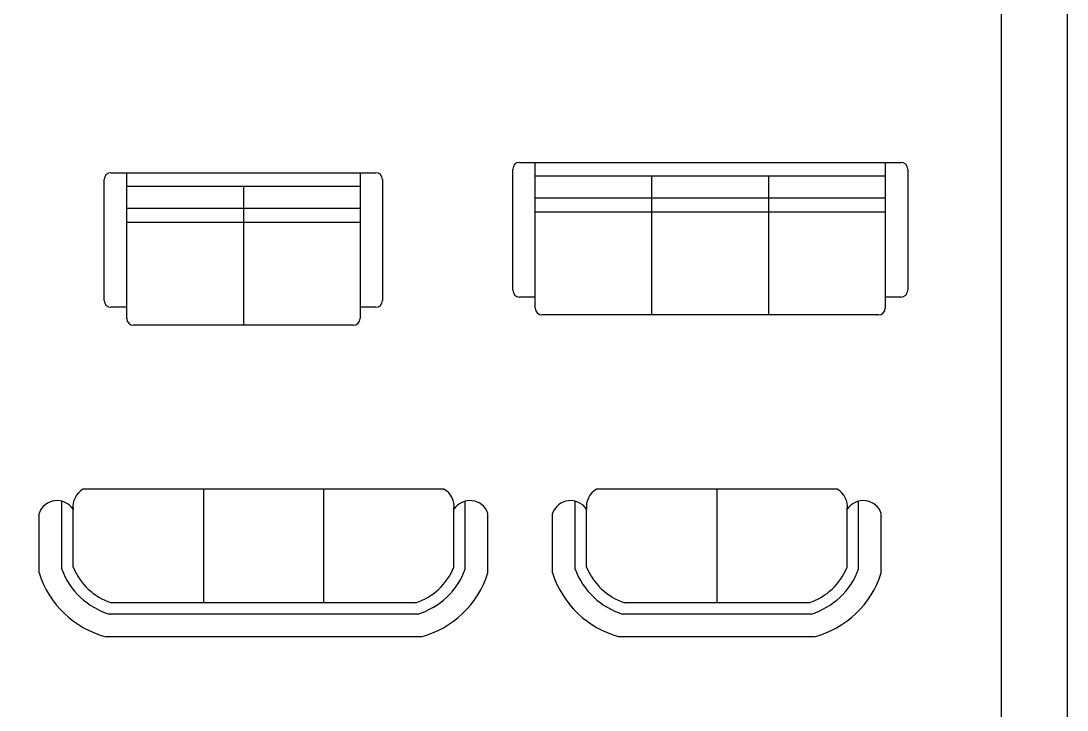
# Model space of a CAD drawing. Header units: inches. Extents: x 10.2 to 52.7, y 13.8 to 38.6.
# Drawn here: x 25.87 to 31.23, y 23 to 26.53 of the extents above; entities that cross this region are included whole.
import ezdxf

# ---------------------------------------------------------------- set-up
doc = ezdxf.new("R2010")
doc.units = ezdxf.units.IN
doc.header["$MEASUREMENT"] = 0
doc.layers.add('02', color=2, linetype='Continuous')
doc.layers.add('kadrbm', color=4, linetype='Continuous')

# ---------------------------------------------------------------- blocks, each defined once
blk = doc.blocks.new('kadrbm')
at = {"layer": 'kadrbm', "color": 4}
blk.add_lwpolyline([(0, 0), (0, 24.7972), (21, 24.7972), (21, 0), (0, 0)], close=True, dxfattribs=at)
blk.add_lwpolyline([(20.6631, 0.3257), (20.6631, 24.4603), (0.3369, 24.4603), (0.3369, 0.3257), (20.6631, 0.3257)], dxfattribs=at)

msp = doc.modelspace()

# ---------------------------------------------------------------- linework, layer by layer
at = {"layer": '02'}
for p, q in [((28.426, 25.8077, -0.048), (30.381, 25.8077, -0.048)), ((28.5065, 25.0602, -0.048), (28.5065, 25.8077, -0.048)), ((30.3005, 25.8077, -0.048), (30.3005, 25.0602, -0.048)), ((26.3321, 25.7548, -0.048), (27.6891, 25.7548, -0.048)), ((26.4126, 25.0073, -0.048), (26.4126, 25.7548, -0.048)), ((27.6086, 25.7548, -0.048), (27.6086, 25.0073, -0.048)), ((28.3915, 25.1522, -0.048), (28.3915, 25.7732, -0.048)), ((28.5065, 25.7387, -0.048), (30.3005, 25.7387, -0.048)), ((29.1045, 25.0257, -0.048), (29.1045, 25.7387, -0.048)), ((29.7025, 25.7387, -0.048), (29.7025, 25.0257, -0.048)), ((30.4155, 25.7732, -0.048), (30.4155, 25.1522, -0.048)), ((26.2976, 25.0993, -0.048), (26.2976, 25.7203, -0.048)), ((26.4126, 25.6858, -0.048), (27.6086, 25.6858, -0.048)), ((27.0106, 25.6858, -0.048), (27.0106, 24.9728, -0.048)), ((27.7236, 25.7203, -0.048), (27.7236, 25.0993, -0.048)), ((30.3005, 25.6237, -0.048), (28.5065, 25.6237, -0.048)), ((27.6086, 25.5708, -0.048), (26.4126, 25.5708, -0.048)), ((28.5065, 25.5547, -0.048), (30.3005, 25.5547, -0.048)), ((26.4126, 25.5018, -0.048), (27.6086, 25.5018, -0.048)), ((28.5065, 25.1177, -0.048), (28.426, 25.1177, -0.048)), ((30.381, 25.1177, -0.048), (30.3005, 25.1177, -0.048)), ((26.4126, 25.0648, -0.048), (26.3321, 25.0648, -0.048)), ((27.6891, 25.0648, -0.048), (27.6086, 25.0648, -0.048)), ((30.266, 25.0257, -0.048), (28.541, 25.0257, -0.048)), ((27.5741, 24.9728, -0.048), (26.4471, 24.9728, -0.048)), ((28.0384, 24.1329, -0.048), (26.1893, 24.1329, -0.048)), ((26.8056, 24.1329, -0.048), (26.8056, 23.5512, -0.048)), ((27.422, 24.1329, -0.048), (27.422, 23.5512, -0.048)), ((30.0539, 24.1329, -0.048), (28.8208, 24.1329, -0.048)), ((29.4376, 24.1329, -0.048), (29.4376, 23.5512, -0.048)), ((26.08, 23.723, -0.048), (26.08, 24.0714, -0.048)), ((26.1381, 23.7338, -0.048), (26.1381, 24.03, -0.048)), ((28.0895, 23.7338, -0.048), (28.0895, 24.03, -0.048)), ((28.1477, 23.723, -0.048), (28.1477, 24.0714, -0.048)), ((28.7115, 23.723, -0.048), (28.7115, 24.0714, -0.048)), ((28.7697, 23.7338, -0.048), (28.7697, 24.03, -0.048)), ((30.1051, 23.7338, -0.048), (30.1051, 24.03, -0.048)), ((30.1632, 23.723, -0.048), (30.1632, 24.0714, -0.048)), ((25.9636, 23.7038, -0.048), (25.9636, 24.009, -0.048)), ((28.264, 23.7038, -0.048), (28.264, 24.009, -0.048)), ((28.5952, 23.7038, -0.048), (28.5952, 24.009, -0.048)), ((30.2796, 23.7038, -0.048), (30.2796, 24.009, -0.048)), ((27.8953, 23.5512, -0.048), (26.3324, 23.5512, -0.048)), ((29.9108, 23.5512, -0.048), (28.9639, 23.5512, -0.048)), ((27.9043, 23.4931, -0.048), (26.3234, 23.4931, -0.048)), ((29.9198, 23.4931, -0.048), (28.9549, 23.4931, -0.048)), ((27.9203, 23.3767, -0.048), (26.3074, 23.3767, -0.048)), ((29.9359, 23.3767, -0.048), (28.9389, 23.3767, -0.048))]:
    msp.add_line(p, q, dxfattribs=at)
for centre, radius, start, end in [((28.426, 25.7732, -0.048), 0.0345, 90, 180), ((30.381, 25.7732, -0.048), 0.0345, 0, 90), ((26.3321, 25.7203, -0.048), 0.0345, 90, 180), ((27.6891, 25.7203, -0.048), 0.0345, 0, 90), ((28.426, 25.1522, -0.048), 0.0345, 180, 270), ((30.381, 25.1522, -0.048), 0.0345, 270, 0), ((26.3321, 25.0993, -0.048), 0.0345, 180, 270), ((27.6891, 25.0993, -0.048), 0.0345, 270, 0), ((28.541, 25.0602, -0.048), 0.0345, 180, 270), ((30.266, 25.0602, -0.048), 0.0345, 270, 0), ((26.4471, 25.0073, -0.048), 0.0345, 180, 270), ((27.5741, 25.0073, -0.048), 0.0345, 270, 0), ((26.2379, 24.0446, -0.048), 0.1008, 118.8432, 188.3081), ((27.9898, 24.0446, -0.048), 0.1008, 351.6919, 61.1568), ((28.8694, 24.0446, -0.048), 0.1008, 118.8432, 188.3081), ((30.0053, 24.0446, -0.048), 0.1008, 351.6919, 61.1568), ((26.0561, 23.9762, -0.048), 0.0981, 33.2691, 160.4549), ((28.1716, 23.9762, -0.048), 0.0981, 19.5451, 146.7309), ((28.6876, 23.9762, -0.048), 0.0981, 33.2691, 160.4549), ((30.1871, 23.9762, -0.048), 0.0981, 19.5451, 146.7309), ((26.4322, 23.8521, -0.048), 0.4915, 197.5531, 255.2841), ((26.4322, 23.8521, -0.048), 0.3751, 200.1162, 253.1415), ((26.4322, 23.8521, -0.048), 0.3169, 201.9054, 251.6473), ((27.7955, 23.8521, -0.048), 0.3169, 288.3527, 338.0946), ((27.7955, 23.8521, -0.048), 0.3751, 286.8585, 339.8838), ((27.7955, 23.8521, -0.048), 0.4915, 284.7159, 342.4469), ((29.0637, 23.8521, -0.048), 0.4915, 197.5531, 255.2841), ((29.0637, 23.8521, -0.048), 0.3751, 200.1162, 253.1415), ((29.0637, 23.8521, -0.048), 0.3169, 201.9054, 251.6473), ((29.811, 23.8521, -0.048), 0.3169, 288.3527, 338.0946), ((29.811, 23.8521, -0.048), 0.3751, 286.8585, 339.8838), ((29.811, 23.8521, -0.048), 0.4915, 284.7159, 342.4469)]:
    msp.add_arc(centre, radius, start, end, dxfattribs=at)

# ---------------------------------------------------------------- block references
at = {"layer": 'kadrbm'}
msp.add_blockref('kadrbm', (10.2322, 13.8067), dxfattribs=at)

doc.saveas('drawing.dxf')
